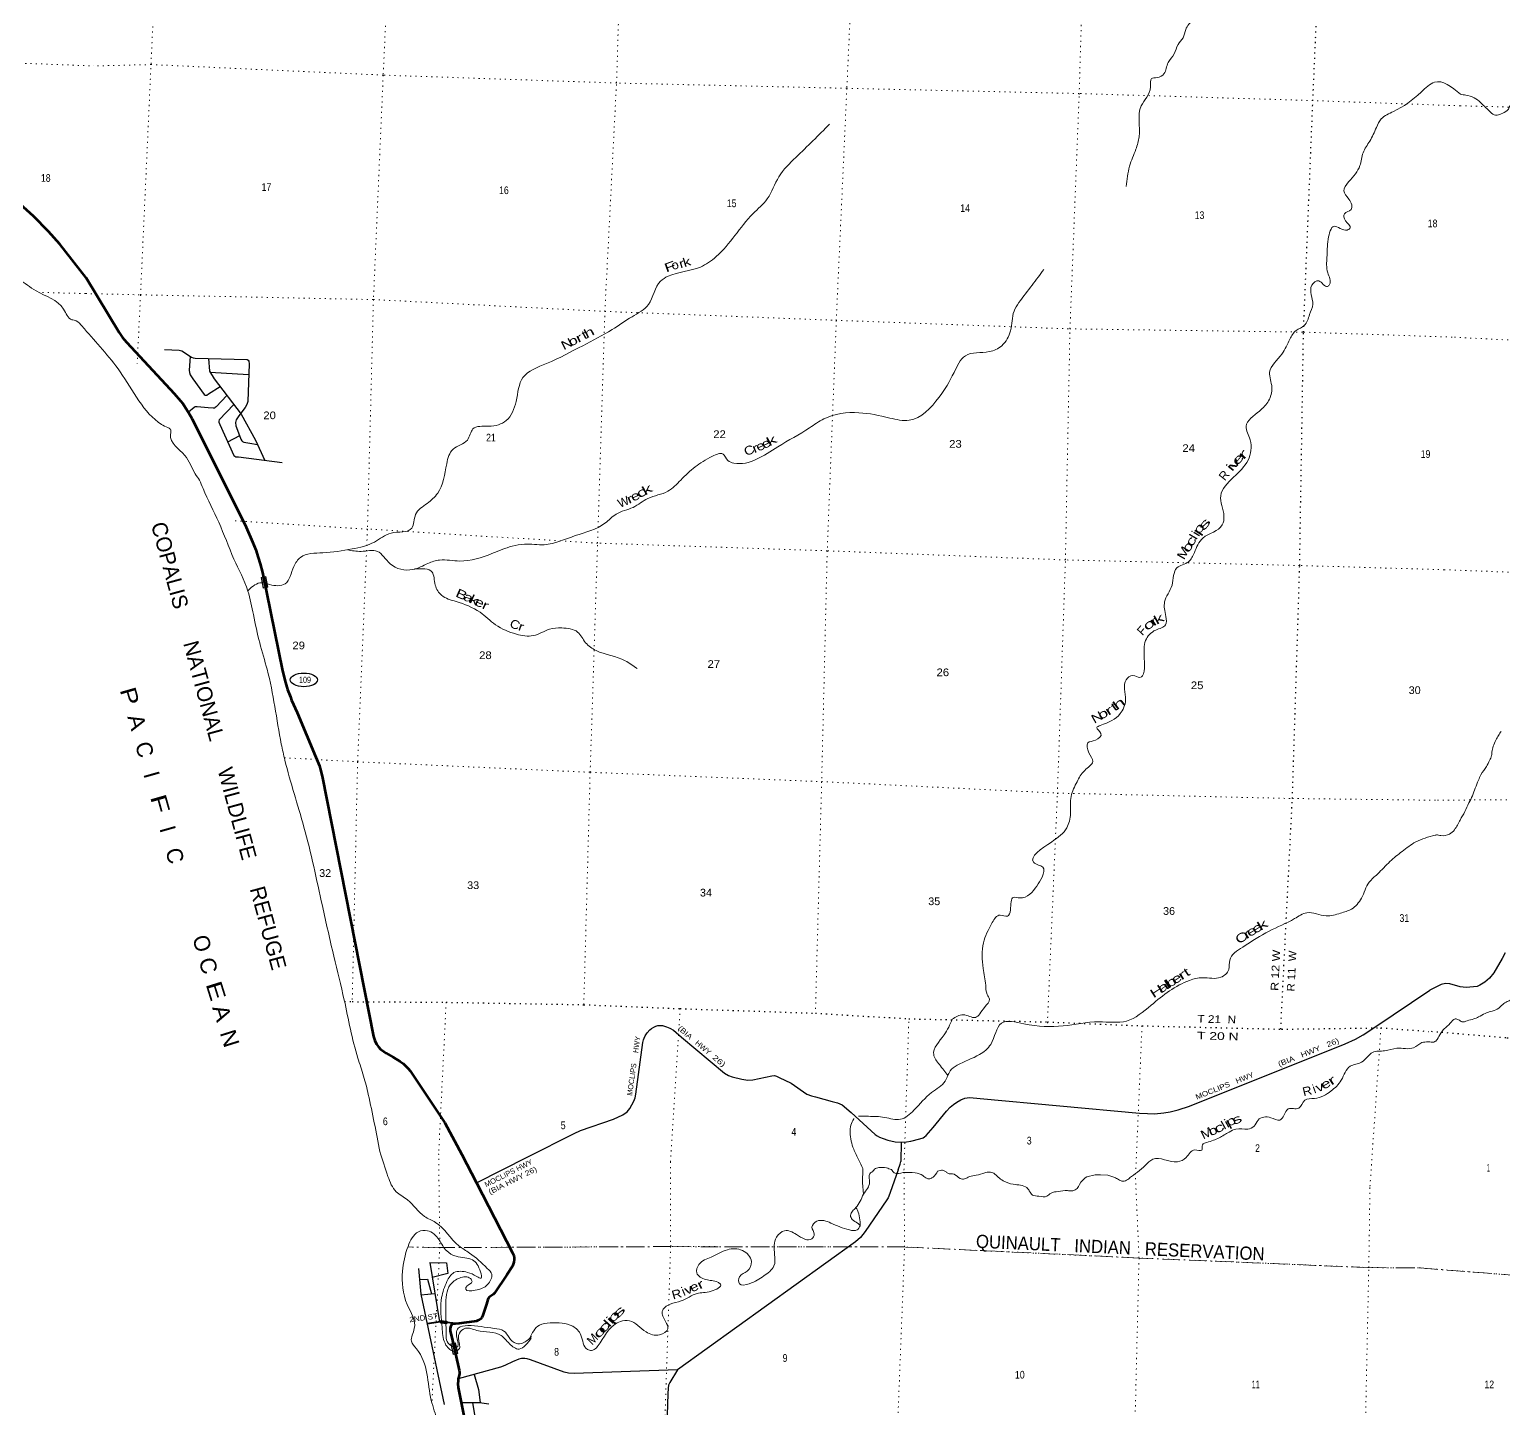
# Model space of a CAD drawing. Header units: feet. Extents: x -845745 to -745759, y -170898 to 15581.
# Drawn here: x -811749 to -778136, y -83303 to -51855 of the extents above; entities that cross this region are included whole.
import ezdxf
from ezdxf.enums import TextEntityAlignment as Align

# ---------------------------------------------------------------- set-up
doc = ezdxf.new("R2010")
doc.units = ezdxf.units.FT
doc.header["$LTSCALE"] = 80
doc.linetypes.add('DOT_DASHED', pattern=[7.7, 5, -1.2, 0.3, -1.2])
doc.linetypes.add('DOTTED', pattern=[1.5, 0.3, -1.2])
for name, color, linetype, lineweight in [('17', 7, 'Continuous', 25), ('23', 7, 'Continuous', 70), ('26', 7, 'Continuous', 40), ('29', 7, 'Continuous', 25), ('39', 7, 'Continuous', 13), ('44', 7, 'DOT_DASHED', 13), ('59', 7, 'Continuous', 13), ('6', 7, 'DOTTED', 25), ('7', 7, 'DOTTED', 13)]:
    doc.layers.add(name, color=color, linetype=linetype, lineweight=lineweight)
for name, color, linetype in [('27', 7, 'Continuous'), ('30', 7, 'Continuous'), ('41', 7, 'Continuous')]:
    doc.layers.add(name, color=color, linetype=linetype)

msp = doc.modelspace()

# ---------------------------------------------------------------- linework, layer by layer
at = {"layer": '17'}
msp.add_ellipse((-805492.83, -66686.76), major_axis=(309.24, -1), ratio=0.500121, dxfattribs=at)
at = {"layer": '23'}
msp.add_line((-801891.37, -77509.9), (-801557.28, -78154.37), dxfattribs=at)
for points in [[(-810455.15, -57516.99), (-811056.98, -56751.52), (-811314.02, -56458.45), (-811656.05, -56114.7), (-817387.01, -50944.05), (-817418.52, -50905.33), (-817452.08, -50859.54), (-817468.86, -50830.54), (-817488.91, -50780.11), (-817522.25, -50670.27), (-817545.39, -50573.09), (-818076.03, -47861.26), (-818087.41, -47818.25), (-818110.29, -47744.98), (-818138.76, -47662.13), (-818216, -47478.72), (-819087.88, -45801.46)], [(-810455.15, -57516.99), (-809699.98, -58767.81), (-809625.06, -58879.82), (-809592.02, -58921.15), (-809529.54, -58993.85), (-808453.2, -60158.75), (-808306.49, -60321.44), (-808252.74, -60385.25), (-808187.83, -60481.06), (-808120.57, -60587.77), (-808042.52, -60732.34), (-806809.21, -63204.59), (-806661.11, -63540.59), (-806589.22, -63723.65), (-806531.39, -63893.1), (-806485.96, -64037.76), (-806436.29, -64236.07), (-805977.12, -66477.55), (-805911.83, -66748.99), (-805862.26, -66906.04), (-805800.31, -67075.49), (-805771.4, -67149.88), (-805647.33, -67426.82), (-805219.83, -68452.31), (-805138.41, -68647.05), (-805118.88, -68705.94), (-805075.45, -68884.87), (-803902.9, -74815.86), (-803875.55, -74911.56), (-803838.37, -74992.15), (-803792.94, -75058.28), (-803746.99, -75105.82), (-803669.03, -75163.67), (-803615.73, -75199.43), (-803454.17, -75290.16), (-803296.93, -75388.79), (-803227.07, -75438.51), (-803179.74, -75481.86), (-803111.42, -75548.03), (-803069.51, -75598.86), (-802277.83, -76785.2), (-801891.37, -77509.9)], [(-801557.28, -78154.37), (-800730.83, -79748.64), (-800705.56, -79809.65), (-800696.75, -79860.73), (-800695.13, -79907.73), (-800707.64, -79968.25), (-800718.07, -80012.07), (-800734.06, -80052.76), (-800866.32, -80252.26)], [(-800866.32, -80252.26), (-801143.31, -80670.05), (-801159.68, -80686.64), (-801178.45, -80701.25), (-801220.16, -80730.47), (-801265, -80765.94), (-801280.65, -80788.9), (-801295.75, -80819.46), (-801327.77, -80923.03), (-801418.44, -81197.67), (-801436.02, -81230.26), (-801458.96, -81255.3), (-801488.16, -81280.34), (-801521.52, -81299.12), (-801559.06, -81311.65), (-801606.08, -81319.57), (-801957.75, -81362.22)], [(-801957.75, -81362.22), (-802113.45, -81381.1), (-802134.68, -81401.38), (-802147.69, -81436.23), (-802155.54, -81476.51), (-802153.44, -81536.76), (-802119.45, -81684.08)], [(-802119.45, -81684.08), (-801947.14, -82431.05), (-801941.77, -82477.14), (-801943.85, -82514.7), (-801965.54, -82601.62), (-801969.64, -82625.29)], [(-801969.64, -82625.29), (-801977.22, -82669.13), (-801978.65, -82738.14), (-801969.88, -82827.12), (-801652.91, -84426.74), (-801618.76, -84536.82), (-801175.45, -85768.44), (-801154.46, -85854.69), (-801144.8, -85918.69), (-801103.62, -86436.04), (-801100.23, -86472.39), (-801084.95, -86529.43), (-801028.78, -86696.75), (-800806.68, -87334.78), (-800794.17, -87366.08), (-800783.74, -87386.95), (-800752.46, -87433.91), (-800734.73, -87458.95), (-800472.48, -87811.72), (-800362.57, -87995.18), (-800230.71, -88237.88), (-799860.09, -89085.33)]]:
    msp.add_lwpolyline(points, dxfattribs=at)
at = {"layer": '26'}
msp.add_lwpolyline([(-802683.32, -81360.37), (-802379.39, -81321.84), (-801957.75, -81362.22)], dxfattribs=at)
at = {"layer": '29'}
for p, q in [((-807630.02, -59667.66), (-806751.22, -59724.04)), ((-806960.76, -61119.11), (-807231.78, -61262.25)), ((-791873.63, -77232.07), (-791882.35, -77672.75)), ((-801557.28, -78154.37), (-800387.56, -77563.03)), ((-802622.45, -79974.11), (-802396, -81323.95)), ((-802821.8, -80708.33), (-802504.43, -80677.64)), ((-802372.89, -81297.35), (-802228.64, -81311.16)), ((-802228.64, -81311.16), (-802233.4, -81360.94)), ((-801955.37, -81337.33), (-801960.13, -81387.11))]:
    msp.add_line(p, q, dxfattribs=at)
for points in [[(-808670.33, -59152.5), (-808332.65, -59167.8), (-808272.37, -59183.84), (-808056.81, -59325.05), (-808018.67, -59340.89), (-807967.14, -59349.5), (-806782.63, -59382.69), (-806759.53, -59392.18), (-806746.71, -59417.82), (-806742.57, -59479.19), (-806772.86, -60336.83), (-806791.56, -60406.7), (-806831.66, -60478.84), (-806975.13, -60665.05), (-807035.05, -60759.29), (-807048.64, -60820.44), (-807041.46, -60890.71), (-807027.24, -60928.11), (-806932.51, -61200.28), (-806910.1, -61233.69), (-806887.67, -61249.72), (-806858.63, -61262.2), (-806722.58, -61286.89), (-806552.06, -61319.86)], [(-808080.97, -59309.22), (-808108.38, -59626.17), (-808102.9, -59678.93), (-808082.75, -59728.75), (-808026.49, -59819.44), (-807762.35, -60177.51), (-807742.68, -60193.32), (-807728.71, -60196.74), (-807707.88, -60190.33), (-807662.84, -60167), (-807401.84, -59996.04)], [(-807669.25, -59357.85), (-807641.68, -59648.94), (-807534.41, -59821.13), (-806924.94, -60625.23), (-806596.67, -61222.57), (-806385.33, -61683.48)], [(-807245.74, -60201.98), (-807488.42, -60457.98), (-807513.37, -60478.04), (-807533.27, -60486.83), (-807560.5, -60488.43), (-807675.1, -60486.31), (-807923.86, -60456.16), (-807959.39, -60457.98), (-807978.62, -60461.19), (-807995.2, -60472.83), (-808125.45, -60580.03)], [(-807089.45, -60408.18), (-807421.02, -60758.15), (-807429.14, -60784.93), (-807429.14, -60807.37), (-807411.69, -60865.24), (-807090.28, -61570.89), (-807067.63, -61587.69), (-807042, -61597.31), (-806982.76, -61602.25), (-805990.44, -61732.75)], [(-778102.16, -72909.54), (-778169.69, -73044.04), (-778357.13, -73367.5), (-778456.81, -73488.11), (-778565.73, -73580.95), (-778674.64, -73649.57), (-778737.17, -73675.8), (-778820.13, -73688.64), (-778991.3, -73700.02), (-779127.92, -73687.13), (-779360.6, -73615.89), (-779459.23, -73611.22), (-779560.59, -73636.57), (-779817.54, -73760.73)], [(-791342.61, -77110.85), (-791303.52, -77077.01), (-791145.39, -76893.01), (-790839.94, -76521.26), (-790751.77, -76430.34), (-790677.35, -76367.97), (-790604.53, -76319.34), (-790511.75, -76266.87), (-790423.01, -76228.53), (-790364.52, -76214.4), (-790307.4, -76212.05), (-790072.65, -76230.55), (-786436.91, -76568.54), (-786256.05, -76575.65), (-786094.7, -76579.68), (-785884.94, -76563.54), (-785735.69, -76539.32), (-785558.2, -76490.89), (-785300.21, -76409.93), (-781744.64, -74988.58), (-781510.22, -74882.42), (-781336.76, -74781.51), (-781068.54, -74605.96), (-779817.54, -73760.73)], [(-800387.56, -77563.03), (-799331.32, -77029.06), (-799182.17, -76964.44), (-798434.48, -76701.66), (-798219.83, -76605.39), (-798120.71, -76533.27), (-798055.85, -76461.01), (-797965.47, -76291.75), (-797938.79, -76216.48), (-797921.74, -76132.76), (-797760.41, -74958.1), (-797745.06, -74892.61), (-797730.88, -74859.55), (-797709.62, -74807.51), (-797695.44, -74783.87), (-797660.01, -74731.89), (-797601.43, -74666.93), (-797563.14, -74634.93), (-797513.53, -74604.23), (-797466.27, -74582.92), (-797418.94, -74569.44), (-797367.05, -74566.41), (-797315.07, -74571.13), (-797220.72, -74599.06), (-797144.97, -74627.87), (-797064.29, -74673.28), (-796878.67, -74834.96), (-795902.66, -75653.21), (-795812.48, -75705.87), (-795726.4, -75736.22), (-795507.04, -75794.76), (-795368.32, -75814.61), (-795251.85, -75806.46), (-794820.06, -75716.43), (-794761.14, -75710.6), (-794713.88, -75720.06), (-794650.18, -75751), (-794383.06, -75883.65), (-794021.34, -76132.34), (-793915.34, -76173.95), (-793826.3, -76195.98), (-793445.45, -76298.81), (-793327.05, -76329.98), (-793270.35, -76353.62), (-793220.82, -76379.64), (-793013.45, -76552.18), (-792463.2, -77053.03), (-792416.29, -77086.47), (-792369.04, -77112.47), (-792283.99, -77147.93), (-792172.95, -77183.39), (-792010.12, -77220.86), (-791873.63, -77232.07)], [(-791873.63, -77232.07), (-791747.68, -77223.58), (-791652.62, -77206.23), (-791447.64, -77155.02), (-791372.04, -77126.66), (-791342.61, -77110.85)], [(-791939.09, -77859.72), (-792124, -78378.41), (-792154.27, -78459.2), (-792171.82, -78496.26), (-792201.83, -78547.08), (-792689.45, -79262.35), (-792798.45, -79399.8), (-792910.32, -79500.89), (-796974.78, -82423.96)], [(-791939.09, -77859.72), (-791896.53, -77729.48), (-791882.35, -77672.75)], [(-802622.45, -79974.11), (-802236.73, -79980.04), (-802208.96, -80222.43), (-802565.17, -80315.56)], [(-802876.86, -80112.48), (-802824.03, -80697.81), (-802290.86, -83208.4)], [(-802854.62, -80358.91), (-802669.8, -80354.58), (-802584.01, -80685.34)], [(-802372.89, -81297.35), (-802377.65, -81347.12), (-802233.4, -81360.94)], [(-796974.78, -82423.96), (-799329.12, -82501.83), (-799461.14, -82493.96), (-799555.25, -82470.62), (-800324.46, -82193.89), (-800402.27, -82171.2), (-800452.96, -82163.39), (-800530.94, -82165.34), (-800558.23, -82169.25), (-800593.52, -82179.07), (-800736.11, -82234.85), (-800897.43, -82315.54), (-800950.07, -82338.95), (-801009.69, -82360.89), (-801969.64, -82625.29)], [(-801610.83, -82526.46), (-801510.16, -82867.13), (-801474.29, -83165.88)], [(-796974.78, -82423.96), (-797148.54, -82711), (-797173.48, -82771.49), (-797188.42, -82840.48), (-797195.63, -82965.08), (-797216, -83691.24)], [(-801903.19, -83163.7), (-801487.88, -83163.68), (-801271.25, -83198.79)], [(-801649.19, -83163.69), (-801539.36, -83808.05), (-801769.4, -83838.85)]]:
    msp.add_lwpolyline(points, dxfattribs=at)
at = {"layer": '39'}
for points in [[(-792744.83, -77831.02), (-792753.97, -78156.42), (-792733.27, -78415.83)], [(-787636.75, -78016.13), (-787450.22, -77972.73), (-787325.4, -77972.73), (-787157.96, -77984.91), (-787003.13, -78032.03)]]:
    msp.add_lwpolyline(points, dxfattribs=at)
for points in [[(-810080.61, -47043.38), (-810333.18, -47127.98), (-810628.71, -47127.89), (-811072.09, -46985.74), (-811380.77, -46785.78), (-811625.66, -46485.29), (-811669.88, -46195.74), (-811714.13, -45559.73), (-811677.2, -45248.79), (-811549.77, -44532.08), (-811614.37, -44076.65), (-811840.64, -43819.11), (-812046.52, -43900.65), (-812443.48, -44100.5), (-812681.38, -44062.11), (-813617.05, -43854.68), (-814028.76, -43842.54), (-814414.18, -43883.66), (-814886.49, -43937.91), (-815274.44, -43878.24), (-815525.52, -43698.4), (-815955.61, -43347.22), (-816323.84, -43125.08), (-816700.18, -42731.44), (-817555.36, -41769.43), (-818327.64, -41199.02), (-819214.72, -40758.39), (-819514.5, -40744.76), (-819946, -40781.11), (-820141.3, -40799.28), (-820311.76, -40731.95), (-820434.15, -40840.54), (-820581.89, -40892.43), (-820899.84, -40940.14), (-821299.25, -41032.35), (-821439.81, -41027.52), (-821539.05, -40875.05), (-821689.05, -40736.95), (-821819.24, -40549.17), (-821920.67, -40517.49), (-821968.43, -40676.98), (-821851.57, -40958.97), (-821496.22, -41609.7), (-821257.64, -42149.67), (-820889.58, -42897.53), (-820444.8, -43867.57), (-820179.28, -44615.93), (-819821.11, -45764.28), (-819535.22, -46678.51), (-819320.26, -47203.56), (-819290.22, -47265.02), (-819281.69, -47424.44), (-819202.79, -47757.49), (-818952.24, -48763.16), (-818898.38, -49006.72), (-818864.79, -49197.21), (-818718.56, -49675.59), (-818491.86, -50325.93), (-818323.71, -50867.5), (-818117.37, -51756.83), (-817894.94, -52993.17), (-817810.68, -53461.35), (-817513.33, -54450.5), (-817493.9, -54759.35), (-817368.52, -55027.53), (-817249.98, -55261.23), (-817204.31, -55566.95), (-817201.3, -55712.08), (-817071.35, -55964.3), (-817079.99, -56155.35), (-817232.99, -56276.99), (-817345.8, -56341.59), (-817323.75, -56459.17), (-817277.94, -56529.23), (-817282.57, -56720.43), (-817365.12, -56782.04), (-817468.25, -56857.05), (-817411.47, -57074.53), (-817247.53, -57158.72), (-817130.67, -57209.07), (-817098.91, -57278.65), (-816999.75, -57259.9), (-816887.09, -57257.73), (-816807.56, -57341.04), (-816809.79, -57405.42), (-816842.08, -57466.75), (-816696.61, -57503.98), (-816551.73, -57615.72), (-816404.52, -57834.29), (-816350.25, -57892.56), (-816212.89, -57931.52)], [(-794507.57, -41183.93), (-794497.06, -40796.82), (-794374.2, -40667.8), (-794140.42, -40844.38), (-793886.92, -41220.96), (-793647.78, -41230.55), (-793533.81, -41002.57), (-793349.49, -40776.81), (-793121.12, -40745.78), (-792810.12, -40898.63), (-792242.24, -41448.3), (-791912.87, -41718.54), (-791471.92, -42022.52), (-790942.44, -42389.72), (-790354.33, -42372.12), (-789960.69, -42144.94), (-789640.64, -42078.55), (-789479.97, -41962.81), (-789244.09, -41885.7), (-788782.42, -41795.61), (-788621.7, -41553), (-788376.94, -41387.56), (-788039.31, -41337.84), (-787773.87, -41154.93), (-787340.81, -40890.74), (-786876.76, -40726.21), (-786488.22, -40782.83), (-785924.98, -40975.9), (-785462.19, -41038.9), (-784992.88, -41525.03), (-784531.15, -41996.83), (-784366.4, -42505.53), (-784185.71, -42893.9), (-784008.92, -43215.69), (-783917.54, -43941.58), (-783863.19, -44754.91), (-783857.52, -45016.9), (-783918.5, -45349.28), (-784317.15, -45920.68), (-784473.41, -46086.91), (-784655.08, -46230.18), (-784995.99, -46507.36), (-785022.15, -46820.7), (-784940.94, -47111.27), (-784932.68, -47355.21), (-784662.44, -47774.62), (-784525.05, -48258.29), (-784588.42, -48727.53), (-784644.69, -49414.51), (-784739.73, -49679.35), (-784858.89, -49818.56), (-785060.32, -50200.86), (-784936.08, -50216.88), (-784967.23, -50560.27), (-785049.02, -50914.14), (-785085.94, -51311.73), (-785124.83, -51519.94), (-785216.95, -51631.82), (-785383.12, -51856.14), (-785443.53, -52045.54), (-785559, -52194.94), (-785646.52, -52413.7), (-785785.65, -52610.68), (-785878.28, -52863.51), (-786036.03, -52951.15), (-786161.5, -52973.35), (-786187.8, -53165.86), (-786398.89, -53598.2), (-786445.63, -54301.59), (-786521.14, -54585.17), (-786662.39, -54973.41), (-786737.62, -55436.24)], [(-779116.64, -53326.97), (-779709.11, -53055.03), (-780012.16, -53281.05), (-780646.21, -53726.17), (-780923.26, -53894.61), (-781036.2, -54090.41), (-781187.05, -54401.81), (-781336.35, -54664.93), (-781410.18, -54958.64), (-781667.63, -55331.11), (-781778.88, -55537.03), (-781660.07, -55722.05), (-781613.42, -55961.17), (-781761.38, -56057.17), (-781742.3, -56214.86), (-781632.96, -56381.46), (-781698.83, -56427.7), (-781997.89, -56341.69), (-782132.09, -56635.5), (-782163.56, -57051.38), (-782144.65, -57402.4), (-782104.87, -57667.49), (-782150.65, -57714.37), (-782349.79, -57587.22), (-782505.98, -57689.01), (-782485.58, -58118.62), (-782557.59, -58355.99), (-782680.31, -58605.86), (-782860.95, -58716.94), (-783008.19, -58915.68), (-783190.16, -59256.3), (-783469.14, -59672.4), (-783417.94, -60020.41), (-783494.03, -60322.1), (-783700.73, -60555.21), (-784005.71, -60904.02), (-783914.96, -61210.99), (-783962.12, -61676.73), (-784290.44, -62063.06), (-784585.88, -62490.72), (-784510.09, -62950.28), (-784550.86, -63154.41), (-784991.04, -63452.61), (-785184.82, -63784.81), (-785318.24, -63992.04), (-785584.34, -64132.63), (-785695.57, -64525.85), (-785864.77, -64907.16), (-785837.24, -65240.33), (-785841.37, -65431.52), (-786066.49, -65549.25), (-786297.5, -65787.62), (-786326.83, -66199.54), (-786431.18, -66629.23), (-786588.81, -66587.98), (-786742.74, -66681.78), (-786755.53, -67142.57), (-786878.31, -67456.87), (-787331.65, -67726.46), (-787411.6, -67772.26), (-787315.3, -67906.22), (-787439, -68061.4), (-787614.06, -68124.32), (-787593.03, -68346.52), (-787500.94, -68548.82), (-787686.49, -68750.37), (-787859.79, -69008.7), (-787995.27, -69342.74), (-788009.89, -69734.99), (-788094.73, -70058.56), (-788447.24, -70383.71), (-788848.5, -70848.29), (-788739.89, -70912.15), (-788642.68, -70955.51), (-788660.04, -71182.53), (-788777.32, -71388.26), (-789164.33, -71659.96), (-789308.8, -71647.32), (-789380.36, -71933.04), (-789447.32, -72075.92), (-789615.53, -72050.45), (-789794.08, -72222.02), (-789994.01, -72682.91), (-790000.69, -73266.73), (-789944.5, -73647.13), (-789909.14, -73861.73), (-789856.21, -73968.13), (-789974.92, -74155.69), (-790179.47, -74384.83), (-790457.2, -74323.67), (-790705.99, -74426.54)], [(-775393.82, -58376.88), (-775371.43, -58371.9), (-775335.58, -58295.07), (-775303.97, -58137.52), (-775257.88, -58057.16), (-775172.58, -57956.5), (-775103.92, -57867.13), (-775039.38, -57779.58), (-774987.17, -57697.49), (-774918.31, -57646.38), (-774901.41, -57544.51), (-774941.05, -57403.72), (-774999.52, -57362.72), (-775037.32, -57310.6), (-775046.35, -57203.48), (-774972.91, -57098.23), (-774924.24, -57005.9), (-774904.95, -56896.09), (-774916.93, -56851.23), (-774995.29, -56805.26), (-775084.43, -56859.43), (-775119.72, -56881.93), (-775163.25, -56865.78), (-775199.35, -56777.51), (-775199.93, -56747.28), (-775132.43, -56639.74), (-775103.76, -56544.46), (-775122.16, -56422.8), (-775138.35, -56339.5), (-775164.5, -56253.71), (-775176.77, -56172.6), (-775232.76, -56079.37), (-775344.8, -56021.74), (-775477.5, -55975.21), (-775620.62, -55936.24), (-775735.72, -55900.61), (-775855.62, -55796.31), (-775950.82, -55723.37), (-776010.34, -55662.18), (-776024.99, -55631.29), (-776101.57, -55462.59), (-776171.37, -55278.11), (-776303.35, -55088.68), (-776430.35, -54921.63), (-776542.98, -54791.5), (-776590.84, -54696.63), (-776430.37, -54539.12), (-776293.62, -54372.44), (-776243.16, -54199.67), (-776291.53, -54030.29), (-776382.94, -53834.72), (-776516.65, -53639.17), (-776626.62, -53452.8), (-776742.27, -53173.54), (-776778.09, -53036.97), (-776870.81, -52954.08), (-777058.99, -52931.11), (-777206.01, -52974.5), (-777448.3, -53073.79), (-777619.79, -53166.36), (-777805.64, -53264.29), (-777888.06, -53389.24), (-777985.87, -53583.93), (-778026.3, -53672.62), (-778155.52, -53765.17), (-778280.44, -53809.6), (-778350.56, -53802.27), (-778457.16, -53714.69), (-778572.85, -53606.56), (-778661.27, -53517.83), (-778807.29, -53412.3), (-778996.44, -53351.69), (-779059.92, -53343.95), (-779116.64, -53326.97)], [(-793503.08, -54013.44), (-794269.88, -54770.53), (-794658.31, -55211.35), (-794924.04, -55716.48), (-795250.88, -56056.54), (-796089.18, -57034.91), (-796450.91, -57271.16), (-797188.14, -57483.42), (-797358.67, -57592.81), (-797633.35, -58125.84), (-798008.5, -58403.96), (-798462.68, -58699.7), (-799132.4, -59065.15), (-799956.37, -59472.02), (-800495.82, -59791.25), (-800652.17, -60336.09), (-800875.5, -60774.09), (-801278.03, -60902.3), (-801636.15, -60963.45), (-801763.01, -61217.21), (-802089.67, -61426.37), (-802235.07, -61756.07), (-802439.84, -62430.29), (-802680.7, -62662.31), (-802944.39, -62915.76), (-803028.78, -63225.24), (-803503.35, -63341.1), (-803882.07, -63542.57), (-804394.24, -63701.55), (-805063.02, -63787.09), (-805569.49, -63893.88), (-805721.07, -64102.55), (-805918.79, -64495.04), (-806272.29, -64512.72), (-806454.72, -64470.14), (-806748.3, -64635.9), (-806769.73, -64660.02)], [(-816212.89, -57931.52), (-816129.13, -58008.93), (-816127, -58063.39), (-816018.64, -58069.13), (-815989.16, -58146.69), (-815886.76, -58150.21), (-815807.01, -58227.48), (-815677.58, -58147.33), (-815763.18, -58007.42), (-816020.99, -57847.48), (-816094.53, -57649.57), (-816033.59, -57399.89), (-815787, -57130.41), (-815268.57, -56848.12), (-814853.3, -56757.66), (-814410.58, -56803.11), (-813686.51, -57025.41), (-813099.68, -57204.72), (-812649.9, -57278.6), (-812401.16, -57410.03), (-811996.35, -57562.93), (-811598.98, -57814.28), (-810970.26, -58234.73), (-810781.51, -58472.86), (-810683.82, -58496.36), (-810547.52, -58623.92), (-810496.69, -58680.33)], [(-788621.35, -57326), (-788884.38, -57684.19), (-789188.96, -58083.37), (-789297.94, -58281.3), (-789376.55, -58723.89), (-789578.76, -59067.9), (-789862.69, -59199.87), (-790407.02, -59295.4), (-790666.87, -59679.88), (-791010.99, -60244.95), (-791685.75, -60767.32), (-792132.78, -60714.88), (-792835.16, -60593.94), (-793632.45, -60733.81), (-793958.97, -60938.95), (-794685.22, -61373.08), (-795685.11, -61744.17), (-795822, -61683.44), (-795934, -61536.91), (-796173.07, -61587.73), (-796571.24, -61830.88), (-796896.71, -62128.69), (-797192.69, -62385.15), (-797646.7, -62549.99), (-797985.22, -62752.74), (-798370.43, -62905.67), (-798626.66, -63115.05), (-799303.78, -63397.69), (-800010.67, -63604.87), (-800458.92, -63590.66), (-800742.08, -63636.06), (-801202.31, -63806.75), (-801938.19, -63976.76), (-802396.24, -63954.19), (-802662.28, -64030.34), (-803006.83, -64170.46), (-803525.71, -64037.21), (-803816.49, -63756.11), (-804186.74, -63756.46), (-804495.59, -63718.85)], [(-810496.69, -58680.33), (-810087.27, -59148.88), (-809679.17, -59661.27), (-808737.73, -60859.18), (-808597.21, -60932.11), (-808534.05, -60970.36), (-808533.78, -61087.18), (-808209.13, -61566.71), (-807967.16, -61989.25), (-807875.2, -62133.14), (-807790.75, -62323.11), (-807433.2, -63093.69), (-807085.82, -63930.41), (-806769.25, -64661.42), (-806641.64, -65199.15), (-806499.38, -65844.09), (-806329.56, -66445.59), (-806006.08, -68151.56), (-805925.25, -68516.63), (-805489.35, -70042.9), (-805070.21, -71840.51), (-804807.35, -72990.73), (-804571.74, -73987.04), (-804260.1, -75309.99), (-804128.5, -75722.98), (-804023.15, -76139.18), (-803760.04, -77444.1)], [(-802968.22, -64157.86), (-802569.98, -64226.6), (-802495, -64523.01), (-802353.62, -64757.08), (-802022.19, -64900.5), (-801474.64, -65143.42), (-801119.6, -65428.56), (-800645.58, -65642.97), (-800260.35, -65677.33), (-799887.46, -65532.07), (-799610.85, -65502.57), (-799249.67, -65596.59), (-799066.33, -65840.04), (-798828.54, -66016.75), (-798163.95, -66249.27), (-797894.05, -66429.01)], [(-778190.2, -67859.96), (-778250.91, -67951.71), (-778312.49, -68061.55), (-778371.37, -68199.69), (-778401.94, -68335.15), (-778407.66, -68413.39), (-778455.17, -68523.89), (-778524.1, -68661.56), (-778649.74, -68848.9), (-778708.06, -68974.99), (-778778.99, -69154.85), (-778843.6, -69328.96), (-778925.82, -69492.17), (-779017.69, -69689.16), (-779127.55, -69883.28), (-779254.81, -70104.77), (-779366.13, -70202.19), (-779566.98, -70236.43), (-779664.32, -70223.07), (-779696.25, -70228.45)], [(-779696.25, -70228.45), (-780137.01, -70383.3), (-780445.7, -70597.06), (-780724.76, -70827.87), (-781011.66, -71114.82), (-781198.71, -71300.21), (-781377.5, -71667.12), (-781600.66, -71911.79), (-781853.21, -72006.49), (-782179.1, -72066.65), (-782621.59, -71998.25), (-782901.5, -72130.35), (-783480.13, -72416.11), (-784083.44, -72781.64), (-784380.71, -73078.34), (-784401.63, -73291.15), (-784582.4, -73468.69), (-785003.22, -73477.5), (-785294.94, -73538.74), (-786172.39, -74107.05), (-786731.22, -74465.94), (-787361.62, -74484.22), (-788179.53, -74577.11), (-789071.44, -74530.72), (-789584.08, -74516.48), (-789828.94, -74998.1), (-790083.87, -75229.68), (-790594.8, -75475.29), (-790753.91, -75605.18), (-790867.94, -75835.18), (-791176.18, -76097.29), (-791579.45, -76499.37), (-791887.95, -76707.1), (-792246.73, -76663.5), (-792620.22, -76639.58), (-792843.57, -76638.65)], [(-774456.84, -72787.29), (-774570.56, -72850.38), (-774694.24, -72910.98), (-774766.25, -72986.09), (-774883.43, -72994.65), (-774980.73, -72965.9), (-775062.81, -72955.99), (-775179.8, -73002.81), (-775357.05, -73046.79), (-775520.04, -73087.42), (-775628.41, -73164.84), (-775702.16, -73191.56), (-775790.93, -73195.43), (-775885.81, -73243.29), (-775963.85, -73318.12), (-776058.46, -73317.69), (-776215.25, -73354.58), (-776351.27, -73378.36), (-776475.81, -73414.76), (-776575.67, -73482.52), (-776716.29, -73475.88), (-776885.21, -73556.49), (-777003.24, -73625.41), (-777218.56, -73665.58), (-777406.63, -73682.87), (-777552.23, -73696.14), (-777749.84, -73787.47), (-777893.96, -73939.71), (-778050.82, -74020.89), (-778152.59, -74086.55), (-778278.55, -74195.36), (-778432.07, -74248.51), (-778552.97, -74293.13), (-778703.71, -74372.59), (-778816.58, -74417.59), (-778963.61, -74460.98), (-779085.47, -74483.42), (-779159.82, -74437.63), (-779237.5, -74419.87), (-779350.74, -74515.19), (-779487.79, -74645.62), (-779568.97, -74744.46), (-779650.24, -74887.59), (-779722.54, -74946.42), (-779762.01, -74951.76), (-779816.4, -74941.09), (-779858.9, -74940.59)], [(-790705.99, -74426.54), (-790894.51, -74783.07), (-791130.36, -75234.77), (-791000.72, -75458.4), (-790802.92, -75704.91)], [(-779858.9, -74940.59), (-779996.28, -74959.35), (-780185.09, -75074.2), (-780569.86, -75088.19), (-780847.38, -75145.85), (-781122.18, -75181.44), (-781372.83, -75405.1), (-781633.36, -75497.54), (-781834.73, -75815.39), (-782068, -76061.75), (-782445.69, -76231.03), (-782670.36, -76272.25), (-782806.97, -76453.2), (-783045, -76471.83), (-783144.26, -76617.72), (-783238.27, -76725.5), (-783441.75, -76670.72), (-783731.2, -76723.97), (-783824.23, -76864.01), (-783969.21, -76929.91), (-784238.83, -76929.42), (-784391.91, -76997.06), (-784621.44, -77126.73), (-784898.56, -77234.76), (-784999, -77291.99), (-785016.82, -77408.23), (-785171.72, -77407.35), (-785374.4, -77578.15), (-785572.74, -77676.59), (-786134.28, -77618.51), (-786305.78, -77758.08), (-786664.21, -78043.42)], [(-792945.82, -76697.08), (-792948.12, -76699.67), (-793034.46, -77007.08), (-792954.14, -77388.24), (-792835.39, -77637.7), (-792744.83, -77831.02)], [(-802256.35, -81365.09), (-802255.56, -80963.61), (-802152.29, -80480.56), (-801944.28, -80327.46), (-801692.97, -80340.18), (-801657.95, -80407.24), (-801774.5, -80509.72), (-801799.94, -80581.69), (-801589.08, -80605.73), (-801302.98, -80474.21), (-801206.25, -80242.58), (-801308.46, -80107.87), (-801712.65, -79756.25), (-801957.22, -79592.73), (-802488.9, -79057.63), (-802740.01, -78922.16), (-803129.61, -78542.64), (-803385.89, -78358.78), (-803574.83, -78011.16), (-803760.04, -77444.1)], [(-792733.27, -78415.83), (-792592.73, -78142.79), (-792601.81, -78029.2), (-792585.92, -77947.41), (-792508.7, -77886.07), (-792481.45, -77842.91)], [(-792481.45, -77842.91), (-792379.09, -77808.28), (-792208.61, -77817.41), (-792093.67, -77853.7)], [(-792093.67, -77853.7), (-792030.08, -77926.4), (-791823.41, -77924.13), (-791553.16, -77930.94), (-791376.02, -77990.01), (-791280.63, -78058.16), (-791198.88, -78058.16), (-791142.1, -78026.36), (-791039.9, -77892.32)], [(-791039.9, -77892.32), (-790926.92, -77869.19), (-790860.56, -77896.58)], [(-790861.63, -77895.73), (-790807.12, -77938.9), (-790666.32, -77959.34), (-790523.24, -78059.31), (-790425.59, -78066.12), (-790316.58, -78013.87), (-790159.88, -77984.33), (-789964.57, -77927.54)], [(-789964.57, -77927.54), (-789859.86, -77910.3), (-789757.9, -77938.89)], [(-789964.57, -77927.54), (-789859.86, -77910.3), (-789757.9, -77938.89)], [(-789757.9, -77938.89), (-789548.96, -78107.01), (-789317.32, -78188.79), (-789008.46, -78266.04), (-788949.41, -78338.74), (-788876.74, -78434.15), (-788731.39, -78461.41), (-788549.71, -78461.41), (-788454.32, -78393.26), (-788295.35, -78352.37), (-788081.87, -78334.19), (-787972.86, -78338.74), (-787900.19, -78316.02), (-787773.01, -78143.36), (-787636.75, -78016.13)], [(-786660.64, -78040.58), (-786757.86, -78111.55), (-786816.91, -78120.64), (-786916.83, -78077.47), (-787003.13, -78032.03)], [(-792805.65, -79125.22), (-792866.39, -79075.38), (-792986.76, -78993.59), (-793025.37, -78898.17), (-792982.22, -78805.03), (-792902.73, -78718.7), (-792732.4, -78414.27)], [(-800349.13, -81703.36), (-800120.34, -81401.74), (-799875.95, -81351.95), (-799360.15, -81427.94), (-799174.57, -81626.59), (-799027.55, -81955.32), (-798929.34, -81977.26), (-798739.11, -81805.73), (-798273.56, -81319.35), (-798068.02, -81303.05), (-797690.22, -81555.57), (-797379.54, -81623.73), (-797189.85, -81482.37), (-797245.29, -81320.35), (-797319.58, -81087.56), (-797141.53, -80921.83), (-796890.71, -80850.02), (-796525.43, -80679.73), (-796200.51, -80627.41), (-795992.35, -80466.27), (-796055.89, -80418.81), (-796326.56, -80363.47), (-796533.09, -80210.72), (-796483.31, -80016.45), (-796202.59, -79848.6), (-795835.37, -79682.37), (-795491.56, -79698.82), (-795286.84, -79952.16), (-795381.31, -80169.74), (-795558.68, -80297.25), (-795561.57, -80458.18), (-795334.15, -80456.37), (-795002.96, -80279.41), (-794773.49, -80052.25), (-794756.72, -79790.96), (-794715.39, -79395.3), (-794529.61, -79247.83), (-794259.53, -79335.36), (-793905.06, -79430.49), (-793852.88, -79326.82), (-793906.35, -79166.85), (-793793.25, -79032.12), (-793476.03, -79072.22), (-793050.26, -79231.06), (-792877.15, -79228.24), (-792805.01, -79132.99)], [(-792805.01, -79132.99), (-792819.84, -78953.83), (-792869.8, -78781.17), (-792902.73, -78718.7)], [(-796145.95, -92867.75), (-796270.75, -92917.37), (-796406.3, -93069.8), (-796367.1, -93239.56), (-796344, -93521.71), (-796378.02, -93734.39), (-796517.52, -93882.72), (-796603.41, -93846.91), (-796669.39, -93823.55), (-796757.69, -93809.84), (-796801.93, -93696.32), (-796898.7, -93706.6), (-797017.43, -93706.4), (-797190.34, -93586.48), (-797696.03, -93395.97), (-798106.11, -93372.25), (-798479.27, -93490.84), (-798650.98, -93682.08), (-798709.86, -93934.53), (-798777.89, -94136.51), (-799008.74, -94216.74), (-799523.15, -94287.67), (-799854.22, -94122.55), (-800222.32, -93628.73), (-800235.66, -93388.54), (-800328.89, -92990.85), (-800305.62, -92816.21), (-800311.91, -92606.81), (-800388.74, -92291.46), (-800702.32, -90818.65), (-800649.02, -90652.61), (-800617.39, -90460.02), (-800663.19, -90209.64), (-800791.47, -89734.36), (-800928.23, -89506.44), (-800941.41, -89232.52), (-800865.59, -89044.77), (-800908.33, -88959.46), (-801038.98, -88727.62), (-801091.51, -88515.35), (-801445.24, -87261.14), (-802193.03, -84421.94), (-802439.56, -83584.26), (-802586.09, -83116.69), (-802925.14, -81941.22), (-803040.75, -81768.03), (-802973.21, -81481.52), (-803136.37, -80931.14), (-803243.45, -80172.51), (-803116.54, -79605.39), (-802881.16, -79273.7), (-802673.42, -79247.38), (-802407.55, -79457.58), (-802234.98, -79708.3), (-802021.87, -79830.99), (-801647.07, -79914.43), (-801464.84, -80187.46), (-801451.28, -80328.58), (-801547.19, -80290.57), (-801760.84, -80198.06), (-802070.85, -80204.37), (-802229.4, -80404.67), (-802350.66, -80768.66), (-802348.51, -81365.01)], [(-802348.51, -81365.01), (-802335.71, -81503.43), (-802251.48, -81855.14), (-802048.76, -81995.75), (-801946.49, -81934.84), (-801945.13, -81828.64), (-801946.79, -81585.12), (-801809.94, -81472.96), (-801549.23, -81522.08), (-800993.85, -81635.03), (-800804.1, -81825.7), (-800582.91, -81946.53), (-800438.49, -81860.67), (-800306.81, -81700.12)], [(-800300.09, -81662.01), (-800503.97, -81809.15), (-800645, -81818.6), (-800813.56, -81680.64), (-800929.68, -81535.61), (-801153.97, -81475.09), (-801754.51, -81411.61), (-801972.92, -81471.94), (-802015.11, -81579.82), (-801975.78, -81854.23), (-801984.28, -81888.14), (-802170.83, -81846.58), (-802247.66, -81531.23), (-802256.35, -81365.08)]]:
    msp.add_spline(points, degree=3, dxfattribs=at)
at = {"layer": '44'}
msp.add_line((-781207.71, -80089.06), (-780035.89, -80097.67), dxfattribs=at)
for points in [[(-780035.89, -80097.67), (-780032.99, -80097.69), (-777087.35, -80328.94), (-775656.84, -78422.61)], [(-781481.31, -80078.8), (-781207.71, -80089.06), (-786447.32, -79870.96), (-791793.51, -79618.65), (-796041.38, -79618.58), (-797127.99, -79610.05), (-802394.61, -79632.89), (-803121.29, -79617.58)]]:
    msp.add_lwpolyline(points, dxfattribs=at)
at = {"layer": '59'}
for points in [[(-806362.12, -64328.49), (-806313.39, -64573.7), (-806416.38, -64594.17), (-806465.1, -64348.96)], [(-806455.69, -64355.24), (-806368.4, -64337.89), (-806322.79, -64567.41), (-806410.09, -64584.76)], [(-802037.76, -81802.44), (-801982.76, -82046.32), (-802085.17, -82069.41), (-802140.19, -81825.55)], [(-802130.62, -81831.59), (-802043.8, -81812), (-801992.32, -82040.27), (-802079.12, -82059.84)]]:
    msp.add_lwpolyline(points, close=True, dxfattribs=at)
at = {"layer": '6'}
for points in [[(-783215.85, -74649.86), (-782950.36, -69391.89), (-782783.68, -64078.42), (-782697.22, -58756.37), (-782483.54, -53482.65), (-782249.17, -48129.03), (-782137.99, -42914.5), (-781931.84, -37562), (-781777.7, -34323.68)], [(-804563.16, -74023.41), (-804389.15, -74024.29), (-802247.34, -74038.56), (-799108.13, -74093.76), (-796913.74, -74183.45), (-793826.4, -74287.36), (-791697.62, -74415.25), (-788536.82, -74487.25), (-786380.61, -74575.73), (-783195.82, -74652.51), (-780931.15, -74621.59), (-779849.92, -74702.01)], [(-748674.46, -75964.53), (-749154.18, -75944.24), (-751436.84, -75846.58), (-754629.66, -75707.98), (-756740.78, -75644.6), (-759811.82, -75485.58), (-762118.68, -75388.79), (-765192.28, -75326.28), (-767299.19, -75259.07), (-770510.18, -75121.63), (-772491.31, -75034.18), (-773001.64, -75009.67), (-775756.99, -74988.78), (-778082.14, -74852.88), (-779849.92, -74702.01)]]:
    msp.add_lwpolyline(points, dxfattribs=at)
at = {"layer": '7'}
for p, q in [((-810468.05, -57877.49), (-811545.54, -57849.03)), ((-802247.34, -74038.56), (-802418.11, -77491.25)), ((-797130.4, -77677.79), (-796913.74, -74183.45)), ((-791807.22, -77864.32), (-791697.62, -74415.25)), ((-786380.61, -74575.73), (-786528.46, -78048.07)), ((-780931.15, -74621.59), (-781181.27, -78232.93)), ((-797130.4, -77677.79), (-797127.99, -79610.05))]:
    msp.add_line(p, q, dxfattribs=at)
for points in [[(-788537.2, -74514.45), (-788308.92, -69287.51), (-788125.91, -63951.38), (-788023.04, -58682.2), (-787812.53, -53334.9), (-787657.08, -48042.2), (-787476.07, -42736.26), (-787202.41, -37459.39), (-787080.37, -34535.81)], [(-792527.05, -38158.33), (-792745.49, -42519.87), (-792871.25, -47874.91), (-793110.61, -53196.15), (-793351.01, -58487.14), (-793558.08, -63742.94), (-793684.95, -69007.32), (-793826.4, -74287.36)], [(-803322.21, -44988.09), (-803437.63, -47578.25), (-803682.89, -52895.27), (-803905.67, -58013.63), (-804041.61, -63247.51), (-804266.45, -68555.11), (-804389.15, -74024.29)], [(-799108.13, -74093.76), (-798964.03, -68793.67), (-798794.17, -63568.91), (-798628.4, -58283.61), (-798362.51, -53076), (-798196.23, -47712.17), (-798084.25, -45177.16)], [(-808689.99, -46438.42), (-808732.27, -47347.99), (-808975.98, -52616.73), (-809216.32, -57905.71), (-809292.73, -59470.11)], [(-818018.67, -52408.88), (-814242.21, -52534.68), (-810282.32, -52686.58)], [(-779123.8, -53595.23), (-782485.35, -53476.55), (-787814.42, -53315.69), (-793110.61, -53196.15), (-798364.52, -53075.93), (-803682.89, -52895.27), (-808975.2, -52655.02), (-810282.32, -52686.58)], [(-779123.8, -53595.23), (-777251.73, -53642.74), (-771851.46, -53809), (-766585.89, -54013.2), (-761405.06, -54221.45), (-756010.45, -54379.4), (-755687.77, -54410.73), (-755651.05, -54358.11), (-750608.81, -54686.66)], [(-810468.05, -57877.49), (-809216.32, -57905.71), (-803905.67, -58013.63), (-798628.4, -58283.61), (-793359.05, -58486.89), (-788023.04, -58682.2), (-782691.19, -58756.56), (-779305.27, -58869.96)], [(-750824.78, -60059.76), (-756034.9, -59789.73), (-761603.62, -59609.47), (-766773.25, -59419.87), (-772057.67, -59230.88), (-777433.09, -58965.13), (-779305.27, -58869.96)], [(-779487.75, -64174.41), (-782783.68, -64078.42), (-788125.91, -63951.38), (-793558.08, -63742.94), (-798794.17, -63568.91), (-804041.61, -63247.51), (-807107.95, -63056.2)], [(-779487.75, -64174.41), (-777696.83, -64241.36), (-772229.09, -64513.49), (-766954.62, -64699.99), (-764341.73, -64797.12), (-764274.02, -64727.84), (-761648.4, -64853.76), (-756221.05, -65085.73), (-751030.44, -65385.04)], [(-805938.32, -68462.2), (-804266.45, -68555.11), (-798964.03, -68793.67), (-793684.95, -69007.32), (-788306.78, -69268.42), (-782950.36, -69391.89), (-779668.57, -69430.84)], [(-751233.59, -70486.97), (-756412.11, -70272.78), (-761865.58, -70039.58), (-766989.93, -69616.57), (-768608.41, -69481.81), (-768822.15, -69701.23), (-772413.18, -69680.74), (-777818.92, -69417.58), (-779668.57, -69430.84)], [(-802418.11, -77491.25), (-802392.38, -79620.86), (-802571.57, -83162.76)], [(-793452.52, -123653.68), (-793357.28, -122011.34), (-793070.64, -116706.15), (-792816.23, -111402.37), (-792648.96, -106133.2), (-792425.3, -100861.05), (-792270.92, -95525.23), (-792205.27, -90199.83), (-792002.34, -84961.51), (-791793.51, -79618.65), (-791807.22, -77864.32)], [(-786528.46, -78048.07), (-786447.32, -79870.96), (-786576.43, -85144.87), (-786706.4, -89747.81)], [(-782782.15, -124023.85), (-782717.47, -122418.39), (-782567.88, -117124.74), (-782265.68, -111737.34), (-782034.84, -106513.62), (-781817.82, -101275.55), (-781633.92, -95976.5), (-781521.01, -90708.33), (-781323.57, -85439.72), (-781207.71, -80089.06), (-781181.27, -78232.93)], [(-780035.5, -80096.65), (-781207.71, -80089.06), (-786447.32, -79870.96), (-791793.51, -79618.65), (-797127.99, -79610.05), (-802394.61, -79632.89), (-803121.29, -79617.58)], [(-797125.37, -79576.22), (-797127.99, -79610.05), (-797295.73, -84682.01), (-797439.36, -89979.79), (-797465.26, -93468.02)], [(-780035.5, -80096.65), (-777087.35, -80328.94), (-775890.16, -80381.51)]]:
    msp.add_lwpolyline(points, dxfattribs=at)

# ---------------------------------------------------------------- texts
at = {"layer": '17', "width": 0.85}
msp.add_text('109', height=140, dxfattribs=at).set_placement((-805466.78, -66755.07), align=Align.CENTER)
at = {"layer": '27', "width": 1.15}
msp.add_text('2ND ST', height=120, rotation=7.928, dxfattribs=at).set_placement((-803077.6, -81337.68))
at = {"layer": '30'}
for s, rotation, width, p in [('(BIA', 318.943, 1.2, (-796975.25, -74651.37)), ('HWY', 82.18, 0.9, (-797869.56, -75201.64)), ('HWY', 320.025, 1.1, (-796583.08, -74984.78)), ('(BIA   HWY   26)', 21.789, 1.25, (-783249.8, -75509.3)), ('26)', 320.025, 1.4, (-796187.71, -75317.13)), ('MOCLIPS   HWY', 21.789, 1.15, (-785130.2, -76261.2)), ('MOCLIPS HWY', 26.819, 1.05, (-801334.55, -78260.28)), ('(BIA HWY 26)', 26.819, 1.2, (-801244.23, -78426.84))]:
    msp.add_text(s, height=120, rotation=rotation, dxfattribs=dict(at, width=width)).set_placement(p)
msp.add_text('MOCLIPS', height=120, rotation=82.18, dxfattribs=at).set_placement((-798006.9, -76176.22))
at = {"layer": '41'}
for s, height, rotation, width, p in [('F', 200, 19.914, 1.55, (-797111.55, -57354.49)), ('r', 200, 16.524, 1.25, (-796851.79, -57286.35)), ('k', 200, 17.002, 1.3, (-796732.43, -57251.12)), ('o', 200, 17.524, 1.1, (-797001.01, -57318.57)), ('r', 200, 26.499, 1.55, (-799171.73, -58975.01)), ('t', 200, 27.875, 1.35, (-799048.36, -58907.67)), ('h', 200, 27.875, 1.5, (-798942.05, -58850.59)), ('N', 200, 26.499, 1.3, (-799452.73, -59113.12)), ('o', 200, 26.499, 1.35, (-799312.5, -59043.21)), ('k', 200, 28.92, 1.65, (-794780.99, -61312.81)), ('C', 200, 24.157, 1.2, (-795298.28, -61541.19)), ('r', 200, 21.956, 1.4, (-795164.45, -61495.38)), ('e', 200, 24.281, 1.3, (-795042.7, -61442.98)), ('e', 200, 24.281, 1.3, (-794914, -61384.52)), ('r', 200, 47.291, 2.15, (-784006.46, -61612.31)), ('i', 200, 51.818, 1.6, (-784292.45, -61909.46)), ('v', 200, 49.818, 2, (-784203.09, -61810.32)), ('e', 200, 50.297, 1.8, (-784119.43, -61715.1)), ('r', 200, 23.668, 1.45, (-798018.62, -62649.6)), ('e', 200, 25.32, 1.35, (-797896.26, -62582.64)), ('c', 200, 32.327, 1.75, (-797741.26, -62495.14)), ('k', 200, 29.692, 1.65, (-797617.86, -62430.51)), ('p', 200, 57.137, 1.7, (-785004.74, -63292.8)), ('s', 200, 50.906, 2.1, (-784883.77, -63195.1)), ('c', 200, 59.782, 1.65, (-785179.68, -63573.56)), ('l', 200, 59.706, 1.25, (-785120.69, -63473.37)), ('i', 200, 59.706, 1.3, (-785068.45, -63399.27)), ('M', 200, 60.528, 1.3, (-785352.53, -63837.76)), ('o', 200, 57.922, 1.55, (-785257.05, -63706.94)), ('B', 200, 336.247, 1.45, (-801934.4, -64829.89)), ('a', 200, 336.247, 1.4, (-801778.71, -64898.39)), ('k', 200, 335.904, 1.5, (-801645.8, -64957.33)), ('e', 200, 335.904, 1.3, (-801522.16, -65012.62)), ('r', 200, 335.904, 1.45, (-801387.82, -65075.38)), ('k', 200, 28.546, 1.65, (-785949.5, -65381.39)), ('C', 200, 337.034, 1.15, (-800716.33, -65514.66)), ('r', 200, 340.715, 1.3, (-800565.61, -65566.04)), ('o', 200, 38.363, 1.75, (-786164.6, -65497.79)), ('r', 200, 34.482, 1.8, (-786049.69, -65427.17)), ('P', 363.6, 285.81, 1.25, (-809637.54, -67108.99)), ('t', 200, 35.773, 1.6, (-786956.41, -67380.7)), ('h', 200, 37.261, 1.8, (-786849.5, -67305.54)), ('A', 363.6, 285.81, 1.1, (-809470.82, -67697.79)), ('N', 200, 29.643, 1.35, (-787355.69, -67626.29)), ('o', 200, 30.313, 1.5, (-787222.02, -67547.17)), ('r', 200, 32.974, 1.75, (-787081.93, -67466.99)), ('F', 363.6, 285.81, 1.45, (-808943.8, -69562.21)), ('e', 200, 31.273, 1.5, (-783707.92, -72426.5)), ('k', 200, 31.221, 1.7, (-783583.81, -72355.5)), ('C', 200, 33.126, 1.4, (-784060.49, -72647.25)), ('r', 200, 33.126, 1.75, (-783933.89, -72564.65)), ('e', 200, 31.273, 1.5, (-783833.15, -72501.25)), ('C', 363.6, 287.401, 1.05, (-807843.76, -73257.81)), ('t', 200, 32.786, 1.5, (-785309.61, -73432.16)), ('E', 363.6, 287.401, 1.35, (-807670.1, -73832.81)), ('l', 200, 33.076, 1.35, (-785752.8, -73714.45)), ('b', 200, 32.786, 1.65, (-785664.95, -73658.26)), ('e', 200, 32.786, 1.55, (-785541.7, -73578.73)), ('r', 200, 32.786, 1.75, (-785414.98, -73500.18)), ('H', 200, 33.076, 1.55, (-785992.31, -73870.44)), ('a', 200, 33.076, 1.7, (-785847.82, -73776.32)), ('A', 363.6, 287.401, 1.15, (-807529.76, -74336.92)), ('N', 363.6, 287.401, 1.1, (-807353.98, -74917.13)), ('R', 200, 13.766, 1.1, (-782589.94, -76158.86)), ('v', 200, 22.129, 1.35, (-782291.08, -76061.04)), ('e', 200, 28.952, 1.45, (-782144.4, -75984.12)), ('r', 200, 33.948, 1.8, (-781996.38, -75898.6)), ('s', 200, 26.257, 1.6, (-784174.13, -76794.08)), ('M', 200, 25.766, 1.2, (-784863.15, -77111.36)), ('o', 200, 23.754, 1.3, (-784724.7, -77054.96)), ('c', 200, 29.037, 1.65, (-784578.98, -76986.08)), ('l', 200, 28.888, 1.2, (-784474.02, -76930.28)), ('i', 200, 28.888, 1.25, (-784401.51, -76888.67)), ('p', 200, 27.726, 1.5, (-784310.58, -76835.58)), ('R', 200, 16.265, 1.15, (-796964.2, -80788.8)), ('i', 200, 23.811, 1.1, (-796799.01, -80724.61)), ('v', 200, 22.465, 1.35, (-796686.53, -80679.33)), ('e', 200, 24.301, 1.3, (-796553.29, -80617.16)), ('r', 200, 26.697, 1.55, (-796404.31, -80556.74)), ('s', 200, 46.064, 2.3, (-798243.68, -81170.62)), ('c', 200, 47.865, 2.15, (-798578.2, -81514.08)), ('l', 200, 47.865, 1.7, (-798496.22, -81424.42)), ('i', 200, 48.313, 1.75, (-798435.5, -81355.27)), ('p', 200, 48.336, 2, (-798361.68, -81273.21)), ('o', 200, 47.865, 1.9, (-798678.14, -81621.33))]:
    msp.add_text(s, height=height, rotation=rotation, dxfattribs=dict(at, width=width)).set_placement(p, align=Align.CENTER)
for s, height, rotation, p in [('R', 200, 51.593, (-784430.1, -62084.77)), ('W', 200, 23.211, (-798166.97, -62717.75)), ('F', 200, 46.515, (-786314.4, -65630.44)), ('C', 363.6, 285.81, (-809298.24, -68324.57)), ('I', 363.6, 285.81, (-809137.1, -68898.61)), ('I', 363.6, 285.81, (-808770.64, -70139.87)), ('C', 363.6, 285.81, (-808607.92, -70745.16)), ('O', 363.6, 287.401, (-807984.55, -72750.68)), ('i', 200, 20.129, (-782420.41, -76109.74)), ('M', 200, 46.01, (-798840.75, -81789.4))]:
    msp.add_text(s, height=height, rotation=rotation, dxfattribs=at).set_placement(p, align=Align.CENTER)
at = {"layer": '44'}
msp.add_text('COPALIS      NATIONAL     WILDLIFE     REFUGE', height=350, rotation=285.167, dxfattribs=at).set_placement((-808981.04, -63140.92))
at = {"layer": '44', "width": 0.95}
msp.add_text('QUINAULT   INDIAN   RESERVATION', height=300, rotation=357.451, dxfattribs=at).set_placement((-790171.31, -79635.39))
at = {"layer": '6'}
for s, rotation, width, p in [('R 12 W', 87.109, 1.2, (-783273.41, -73781.62)), ('R 11  W', 87.109, 1.1, (-782903.9, -73795.25)), ('T 21  N', 358.619, 1.15, (-785118.01, -74501.4)), ('T 20 N', 358.619, 1.35, (-785126.87, -74884.99))]:
    msp.add_text(s, height=175, rotation=rotation, dxfattribs=dict(at, width=width)).set_placement(p)
at = {"layer": '7'}
for s, width, p in [('18', 0.85, (-811488.14, -55328.35)), ('17', 0.85, (-806456.38, -55536.01)), ('16', 0.85, (-801041.42, -55609.02)), ('15', 0.85, (-795848.11, -55906.5)), ('14', 0.85, (-790523.39, -56014.86)), ('13', 0.85, (-785178.42, -56177.36)), ('18', 0.85, (-779864.15, -56364.82)), ('20', 1.1, (-806416.35, -60741.24)), ('21', 0.85, (-801336.6, -61249.58)), ('22', 1.1, (-796156.08, -61171.18)), ('23', 1.1, (-790776.87, -61392.93)), ('24', 1.1, (-785458.82, -61488.77)), ('19', 0.85, (-780025.06, -61624.09)), ('29', 1.1, (-805753.7, -65988.69)), ('28', 1.1, (-801495.3, -66211.95)), ('27', 1.1, (-796287.14, -66413.6)), ('26', 1.1, (-791064.85, -66601.96)), ('25', 1.1, (-785265.11, -66897.58)), ('30', 1.05, (-780298.65, -67008.69)), ('32', 1.05, (-805142.77, -71178.6)), ('33', 1.05, (-801767.6, -71456.72)), ('34', 1.05, (-796459.69, -71626.15)), ('35', 1.05, (-791254.35, -71823.08)), ('36', 1.05, (-785899.82, -72044.64)), ('31', 0.85, (-780508.94, -72205.18)), ('6', 0.85, (-803690.44, -76841.41)), ('5', 0.85, (-799633.96, -76932.12)), ('4', 0.85, (-794373.95, -77080.51)), ('3', 0.85, (-789006.88, -77281.06)), ('2', 0.85, (-783801.3, -77452.59)), ('1', 0.4, (-778514.96, -77897.87)), ('8', 0.85, (-799785.2, -82097.32)), ('9', 0.85, (-794574.76, -82237.64)), ('10', 0.85, (-789276.65, -82619.46)), ('11', 0.65, (-783878.8, -82840.5)), ('12', 0.85, (-778571.94, -82840.59))]:
    msp.add_text(s, height=175, dxfattribs=dict(at, width=width)).set_placement(p)

doc.saveas('drawing.dxf')
